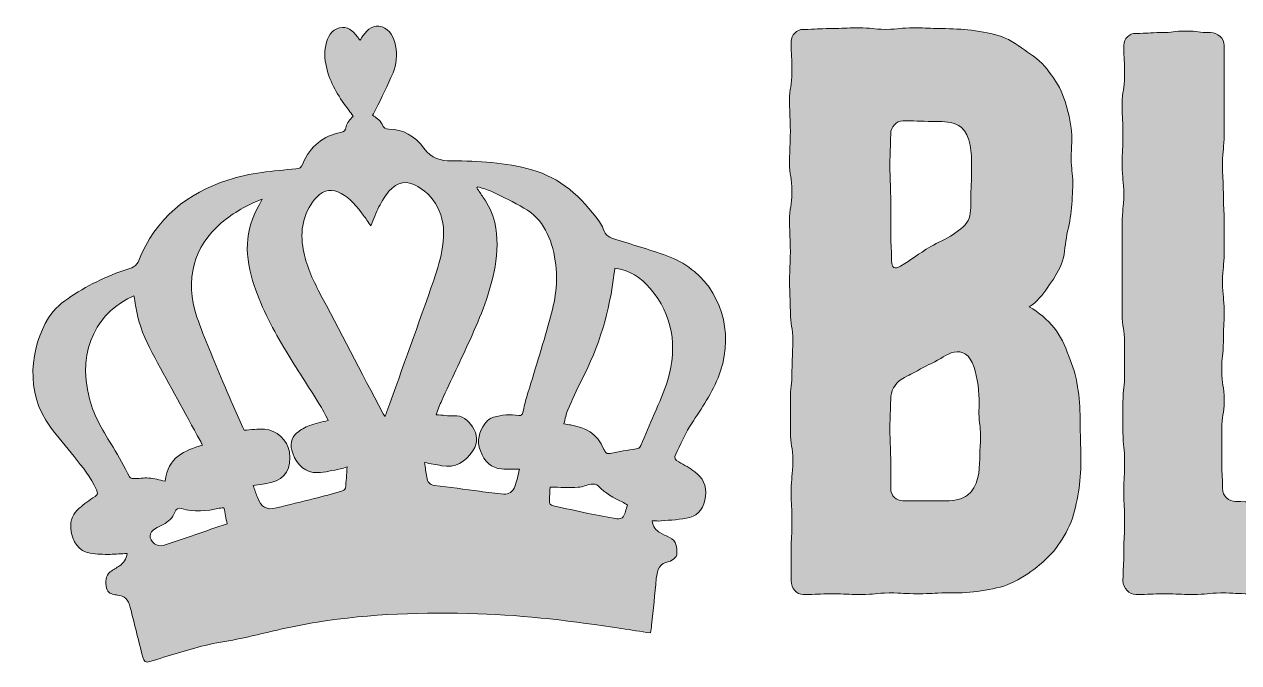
# Model space of a CAD drawing. Header units: inches. Extents: x 41 to 1035, y -807 to -273.
# Drawn here: x 41.4 to 538.2, y -534.1 to -272.6 of the extents above; entities that cross this region are included whole.
import ezdxf

# ---------------------------------------------------------------- set-up
doc = ezdxf.new("R2010")
doc.units = ezdxf.units.IN
doc.header["$MEASUREMENT"] = 0
doc.layers.add('Layer 1', color=7, linetype='Continuous')

# ---------------------------------------------------------------- blocks, each defined once
blk = doc.blocks.new('block 3')
at = {"layer": 'Layer 1', "true_color": 0x1f9d48}
h = blk.add_hatch(color=114, dxfattribs=at)
h.dxf.hatch_style = 2
edge = h.paths.add_edge_path()
edge.add_spline(control_points=[(454.46, -495.9), (451.15, -498.21), (447.51, -500.53), (443.54, -502.19), (439.89, -503.51), (435.59, -504.17), (431.28, -504.84), (427.31, -505.5), (423.01, -505.5), (418.7, -505.5), (412.74, -505.5), (412.74, -505.83), (407.11, -505.83), (401.15, -505.83), (401.15, -505.5), (395.19, -505.5), (389.56, -505.5), (389.56, -506.16), (383.6, -506.16), (377.64, -506.16), (377.64, -505.83), (372.02, -505.83), (366.06, -505.83), (366.06, -506.16), (360.1, -506.16), (357.44, -506.16), (355.13, -503.51), (355.13, -500.53), (355.13, -494.57), (355.13, -494.57), (355.13, -488.28), (355.13, -482.32), (355.46, -482.32), (355.46, -476.03), (355.46, -470.07), (355.13, -470.07), (355.13, -463.78), (355.13, -457.82), (355.79, -457.82), (355.79, -451.53), (355.79, -445.24), (354.8, -445.24), (354.8, -439.28), (354.8, -432.99), (354.8, -432.99), (354.8, -427.03), (354.8, -420.73), (355.46, -420.73), (355.46, -414.77), (355.46, -408.48), (355.79, -408.48), (355.79, -402.52), (355.79, -396.23), (354.8, -396.23), (354.8, -390.27), (354.8, -383.98), (354.47, -383.98), (354.47, -378.02), (354.47, -371.73), (354.8, -371.73), (354.8, -365.77), (354.8, -359.48), (354.47, -359.48), (354.47, -353.52), (354.47, -347.23), (355.46, -347.23), (355.46, -341.27), (355.46, -334.98), (354.47, -334.98), (354.47, -329.02), (354.47, -322.72), (354.8, -322.72), (354.8, -316.43), (354.8, -310.47), (354.47, -310.47), (354.47, -304.18), (354.47, -298.22), (355.46, -298.22), (355.46, -291.93), (355.46, -285.97), (355.13, -285.97), (355.13, -279.68), (355.13, -277.03), (357.44, -274.71), (360.1, -274.71), (365.72, -274.71), (365.72, -274.38), (371.35, -274.38), (376.98, -274.38), (376.98, -274.05), (382.61, -274.05), (388.24, -274.05), (388.24, -274.71), (393.87, -274.71), (399.5, -274.71), (399.5, -274.05), (405.46, -274.05), (411.09, -274.05), (411.09, -274.38), (416.72, -274.38), (421.02, -274.38), (424.99, -274.71), (428.97, -275.04), (433.27, -275.71), (437.57, -276.37), (441.22, -277.69), (445.19, -279.02), (448.5, -281.67), (451.81, -283.99), (455.13, -286.3), (458.43, -288.62), (460.75, -292.26), (463.07, -295.24), (465.39, -298.89), (466.71, -302.86), (468.04, -306.5), (469.03, -310.8), (469.69, -315.11), (470.35, -318.75), (469.69, -323.06), (469.69, -327.36), (469.69, -332.66), (470.35, -332.66), (470.35, -337.96), (470.35, -341.6), (470.02, -345.24), (469.69, -349.21), (469.36, -352.86), (468.37, -356.5), (467.71, -360.14), (467.04, -363.78), (467.04, -367.42), (465.72, -370.74), (464.39, -374.38), (462.08, -377.36), (460.09, -380.34), (458.1, -383.32), (455.79, -386.3), (452.47, -388.29), (456.45, -390.6), (460.09, -393.58), (462.74, -396.89), (465.39, -400.2), (467.04, -404.18), (468.7, -408.48), (470.35, -412.46), (471.68, -416.43), (472.34, -421.06), (473, -425.37), (473.33, -429.67), (473.33, -433.98), (473.33, -442.92), (473.67, -442.92), (473.67, -451.53), (473.67, -455.83), (473.33, -460.14), (472.67, -464.11), (472.01, -468.41), (471.02, -472.39), (469.69, -476.36), (468.04, -480.33), (465.72, -483.98), (463.4, -487.29), (460.75, -490.6), (457.77, -493.25), (454.46, -495.9)], knot_values=[0, 0, 0, 0, 1, 1, 1, 2, 2, 2, 3, 3, 3, 4, 4, 4, 5, 5, 5, 6, 6, 6, 7, 7, 7, 8, 8, 8, 9, 9, 9, 10, 10, 10, 11, 11, 11, 12, 12, 12, 13, 13, 13, 14, 14, 14, 15, 15, 15, 16, 16, 16, 17, 17, 17, 18, 18, 18, 19, 19, 19, 20, 20, 20, 21, 21, 21, 22, 22, 22, 23, 23, 23, 24, 24, 24, 25, 25, 25, 26, 26, 26, 27, 27, 27, 28, 28, 28, 29, 29, 29, 30, 30, 30, 31, 31, 31, 32, 32, 32, 33, 33, 33, 34, 34, 34, 35, 35, 35, 36, 36, 36, 37, 37, 37, 38, 38, 38, 39, 39, 39, 40, 40, 40, 41, 41, 41, 42, 42, 42, 43, 43, 43, 44, 44, 44, 45, 45, 45, 46, 46, 46, 47, 47, 47, 48, 48, 48, 49, 49, 49, 50, 50, 50, 51, 51, 51, 52, 52, 52, 53, 53, 53, 54, 54, 54, 55, 55, 55, 55], degree=3, periodic=1)
edge = h.paths.add_edge_path()
edge.add_spline(control_points=[(395.52, -330.34), (395.52, -336.96), (395.85, -336.96), (395.85, -343.59), (395.85, -349.88), (395.85, -349.88), (395.85, -356.5), (395.85, -363.12), (396.19, -363.12), (396.19, -369.41), (396.19, -372.39), (397.51, -373.05), (399.83, -371.73), (405.13, -368.42), (405.13, -368.09), (410.43, -364.78), (412.74, -363.12), (416.05, -361.8), (419.03, -360.14), (422.34, -358.15), (425.32, -356.17), (426.98, -353.85), (428.63, -351.53), (428.63, -348.55), (428.63, -345.57), (428.63, -338.29), (428.97, -338.29), (428.97, -330.67), (428.97, -325.7), (428.63, -318.09), (424.66, -314.78), (422.01, -312.79), (418.7, -312.46), (415.72, -312.46), (408.11, -312.46), (408.11, -312.13), (400.82, -312.13), (398.17, -312.13), (395.85, -314.78), (395.85, -317.43), (395.85, -324.05), (395.52, -324.05), (395.52, -330.34)], knot_values=[0, 0, 0, 0, 1, 1, 1, 2, 2, 2, 3, 3, 3, 4, 4, 4, 5, 5, 5, 6, 6, 6, 7, 7, 7, 8, 8, 8, 9, 9, 9, 10, 10, 10, 11, 11, 11, 12, 12, 12, 13, 13, 13, 14, 14, 14, 14], degree=3, periodic=1)
edge = h.paths.add_edge_path()
edge.add_spline(control_points=[(432.61, -441.26), (432.61, -436.63), (431.95, -436.63), (431.95, -431.99), (431.95, -429.34), (432.28, -423.71), (431.28, -418.42), (430.29, -413.12), (428.63, -408.15), (425.32, -407.16), (422.34, -405.83), (418.7, -407.82), (416.38, -409.48), (412.41, -411.79), (412.08, -411.46), (408.11, -413.78), (404.13, -416.1), (404.13, -415.77), (400.16, -418.08), (397.51, -419.74), (395.85, -423.05), (395.85, -426.03), (395.85, -431.99), (395.52, -431.99), (395.52, -438.28), (395.52, -444.57), (395.85, -444.57), (395.85, -450.53), (395.85, -456.82), (395.85, -456.82), (395.85, -462.78), (395.85, -465.76), (398.17, -467.75), (400.82, -467.75), (409.76, -467.75), (409.76, -467.75), (418.7, -467.75), (421.68, -467.75), (424.99, -467.09), (427.31, -465.43), (431.62, -462.12), (432.28, -455.5), (432.28, -450.53), (432.28, -445.9), (432.61, -445.9), (432.61, -441.26)], knot_values=[0, 0, 0, 0, 1, 1, 1, 2, 2, 2, 3, 3, 3, 4, 4, 4, 5, 5, 5, 6, 6, 6, 7, 7, 7, 8, 8, 8, 9, 9, 9, 10, 10, 10, 11, 11, 11, 12, 12, 12, 13, 13, 13, 14, 14, 14, 15, 15, 15, 15], degree=3, periodic=1)
h = blk.add_hatch(color=114, dxfattribs=at)
h.dxf.hatch_style = 2
edge = h.paths.add_edge_path()
edge.add_spline(control_points=[(496.18, -506.16), (493.53, -506.16), (490.89, -503.51), (490.89, -500.53), (490.89, -494.57), (491.22, -494.57), (491.22, -488.28), (491.22, -482.32), (491.55, -482.32), (491.55, -476.36), (491.55, -470.07), (491.22, -470.07), (491.22, -464.11), (491.22, -457.82), (491.55, -457.82), (491.55, -451.86), (491.55, -445.9), (490.89, -445.9), (490.89, -439.61), (490.89, -433.65), (490.89, -433.65), (490.89, -427.36), (490.89, -421.4), (491.55, -421.4), (491.55, -415.44), (491.55, -409.14), (491.55, -409.14), (491.55, -403.18), (491.55, -397.22), (490.55, -397.22), (490.55, -390.93), (490.55, -384.97), (490.55, -384.97), (490.55, -378.68), (490.55, -372.72), (490.55, -372.72), (490.55, -366.76), (490.55, -360.47), (490.55, -360.47), (490.55, -354.51), (490.55, -348.22), (491.22, -348.22), (491.22, -342.26), (491.22, -336.3), (490.55, -336.3), (490.55, -330.01), (490.55, -324.05), (490.89, -324.05), (490.89, -317.76), (490.89, -311.8), (490.55, -311.8), (490.55, -305.51), (490.55, -299.55), (491.55, -299.55), (491.55, -293.59), (491.55, -287.3), (491.22, -287.3), (491.22, -281.34), (491.22, -278.36), (493.53, -276.37), (496.18, -276.37), (501.15, -276.37), (501.15, -276.04), (506.45, -276.04), (511.41, -276.04), (511.41, -275.38), (516.71, -275.38), (521.68, -275.38), (521.68, -276.04), (526.65, -276.04), (529.62, -276.04), (532.28, -278.36), (532.28, -281.34), (532.28, -287.3), (532.28, -287.3), (532.28, -293.26), (532.28, -299.55), (532.28, -299.55), (532.28, -305.51), (532.28, -311.47), (532.28, -311.47), (532.28, -317.43), (532.28, -323.72), (531.61, -323.72), (531.61, -329.68), (531.61, -335.64), (531.94, -335.64), (531.94, -341.93), (531.94, -347.89), (532.28, -347.89), (532.28, -353.85), (532.28, -359.81), (532.28, -359.81), (532.28, -366.1), (532.28, -372.06), (531.61, -372.06), (531.61, -378.02), (531.61, -384.31), (532.28, -384.31), (532.28, -390.27), (532.28, -396.23), (531.94, -396.23), (531.94, -402.52), (531.94, -408.48), (531.28, -408.48), (531.28, -414.44), (531.28, -420.4), (532.28, -420.4), (532.28, -426.69), (532.28, -432.65), (531.28, -432.65), (531.28, -438.61), (531.28, -444.9), (531.28, -444.9), (531.28, -450.86), (531.28, -456.82), (531.61, -456.82), (531.61, -462.78), (531.61, -465.76), (534.26, -468.08), (536.91, -468.08), (543.53, -468.08), (543.53, -468.41), (550.15, -468.41), (556.44, -468.41), (556.44, -468.08), (563.07, -468.08), (569.69, -468.08), (569.69, -467.75), (576.31, -467.75), (582.94, -467.75), (582.94, -467.75), (589.23, -467.75), (592.21, -467.75), (594.52, -470.4), (594.52, -473.05), (594.52, -480), (594.85, -480), (594.85, -486.96), (594.85, -493.58), (594.52, -493.58), (594.52, -500.53), (594.52, -503.51), (592.21, -505.5), (589.23, -505.5), (583.6, -505.5), (583.6, -506.16), (577.64, -506.16), (571.68, -506.16), (571.68, -505.83), (566.05, -505.83), (560.09, -505.83), (560.09, -505.5), (554.46, -505.5), (548.5, -505.5), (548.5, -505.83), (542.87, -505.83), (536.91, -505.83), (536.91, -505.5), (530.95, -505.5), (525.32, -505.5), (525.32, -506.16), (519.36, -506.16), (513.73, -506.16), (513.73, -505.83), (507.77, -505.83), (502.14, -505.83), (502.14, -506.16), (496.18, -506.16)], knot_values=[0, 0, 0, 0, 1, 1, 1, 2, 2, 2, 3, 3, 3, 4, 4, 4, 5, 5, 5, 6, 6, 6, 7, 7, 7, 8, 8, 8, 9, 9, 9, 10, 10, 10, 11, 11, 11, 12, 12, 12, 13, 13, 13, 14, 14, 14, 15, 15, 15, 16, 16, 16, 17, 17, 17, 18, 18, 18, 19, 19, 19, 20, 20, 20, 21, 21, 21, 22, 22, 22, 23, 23, 23, 24, 24, 24, 25, 25, 25, 26, 26, 26, 27, 27, 27, 28, 28, 28, 29, 29, 29, 30, 30, 30, 31, 31, 31, 32, 32, 32, 33, 33, 33, 34, 34, 34, 35, 35, 35, 36, 36, 36, 37, 37, 37, 38, 38, 38, 39, 39, 39, 40, 40, 40, 41, 41, 41, 42, 42, 42, 43, 43, 43, 44, 44, 44, 45, 45, 45, 46, 46, 46, 47, 47, 47, 48, 48, 48, 49, 49, 49, 50, 50, 50, 51, 51, 51, 52, 52, 52, 53, 53, 53, 54, 54, 54, 55, 55, 55, 56, 56, 56, 56], degree=3, periodic=1)
at = {"layer": 'Layer 1', "lineweight": 0}
for points, knots in [([(454.46, -495.9), (451.15, -498.21), (447.51, -500.53), (443.54, -502.19), (439.89, -503.51), (435.59, -504.17), (431.28, -504.84), (427.31, -505.5), (423.01, -505.5), (418.7, -505.5), (412.74, -505.5), (412.74, -505.83), (407.11, -505.83), (401.15, -505.83), (401.15, -505.5), (395.19, -505.5), (389.56, -505.5), (389.56, -506.16), (383.6, -506.16), (377.64, -506.16), (377.64, -505.83), (372.02, -505.83), (366.06, -505.83), (366.06, -506.16), (360.1, -506.16), (357.44, -506.16), (355.13, -503.51), (355.13, -500.53), (355.13, -494.57), (355.13, -494.57), (355.13, -488.28), (355.13, -482.32), (355.46, -482.32), (355.46, -476.03), (355.46, -470.07), (355.13, -470.07), (355.13, -463.78), (355.13, -457.82), (355.79, -457.82), (355.79, -451.53), (355.79, -445.24), (354.8, -445.24), (354.8, -439.28), (354.8, -432.99), (354.8, -432.99), (354.8, -427.03), (354.8, -420.73), (355.46, -420.73), (355.46, -414.77), (355.46, -408.48), (355.79, -408.48), (355.79, -402.52), (355.79, -396.23), (354.8, -396.23), (354.8, -390.27), (354.8, -383.98), (354.47, -383.98), (354.47, -378.02), (354.47, -371.73), (354.8, -371.73), (354.8, -365.77), (354.8, -359.48), (354.47, -359.48), (354.47, -353.52), (354.47, -347.23), (355.46, -347.23), (355.46, -341.27), (355.46, -334.98), (354.47, -334.98), (354.47, -329.02), (354.47, -322.72), (354.8, -322.72), (354.8, -316.43), (354.8, -310.47), (354.47, -310.47), (354.47, -304.18), (354.47, -298.22), (355.46, -298.22), (355.46, -291.93), (355.46, -285.97), (355.13, -285.97), (355.13, -279.68), (355.13, -277.03), (357.44, -274.71), (360.1, -274.71), (365.72, -274.71), (365.72, -274.38), (371.35, -274.38), (376.98, -274.38), (376.98, -274.05), (382.61, -274.05), (388.24, -274.05), (388.24, -274.71), (393.87, -274.71), (399.5, -274.71), (399.5, -274.05), (405.46, -274.05), (411.09, -274.05), (411.09, -274.38), (416.72, -274.38), (421.02, -274.38), (424.99, -274.71), (428.97, -275.04), (433.27, -275.71), (437.57, -276.37), (441.22, -277.69), (445.19, -279.02), (448.5, -281.67), (451.81, -283.99), (455.13, -286.3), (458.43, -288.62), (460.75, -292.26), (463.07, -295.24), (465.39, -298.89), (466.71, -302.86), (468.04, -306.5), (469.03, -310.8), (469.69, -315.11), (470.35, -318.75), (469.69, -323.06), (469.69, -327.36), (469.69, -332.66), (470.35, -332.66), (470.35, -337.96), (470.35, -341.6), (470.02, -345.24), (469.69, -349.21), (469.36, -352.86), (468.37, -356.5), (467.71, -360.14), (467.04, -363.78), (467.04, -367.42), (465.72, -370.74), (464.39, -374.38), (462.08, -377.36), (460.09, -380.34), (458.1, -383.32), (455.79, -386.3), (452.47, -388.29), (456.45, -390.6), (460.09, -393.58), (462.74, -396.89), (465.39, -400.2), (467.04, -404.18), (468.7, -408.48), (470.35, -412.46), (471.68, -416.43), (472.34, -421.06), (473, -425.37), (473.33, -429.67), (473.33, -433.98), (473.33, -442.92), (473.67, -442.92), (473.67, -451.53), (473.67, -455.83), (473.33, -460.14), (472.67, -464.11), (472.01, -468.41), (471.02, -472.39), (469.69, -476.36), (468.04, -480.33), (465.72, -483.98), (463.4, -487.29), (460.75, -490.6), (457.77, -493.25), (454.46, -495.9)], [0, 0, 0, 0, 1, 1, 1, 2, 2, 2, 3, 3, 3, 4, 4, 4, 5, 5, 5, 6, 6, 6, 7, 7, 7, 8, 8, 8, 9, 9, 9, 10, 10, 10, 11, 11, 11, 12, 12, 12, 13, 13, 13, 14, 14, 14, 15, 15, 15, 16, 16, 16, 17, 17, 17, 18, 18, 18, 19, 19, 19, 20, 20, 20, 21, 21, 21, 22, 22, 22, 23, 23, 23, 24, 24, 24, 25, 25, 25, 26, 26, 26, 27, 27, 27, 28, 28, 28, 29, 29, 29, 30, 30, 30, 31, 31, 31, 32, 32, 32, 33, 33, 33, 34, 34, 34, 35, 35, 35, 36, 36, 36, 37, 37, 37, 38, 38, 38, 39, 39, 39, 40, 40, 40, 41, 41, 41, 42, 42, 42, 43, 43, 43, 44, 44, 44, 45, 45, 45, 46, 46, 46, 47, 47, 47, 48, 48, 48, 49, 49, 49, 50, 50, 50, 51, 51, 51, 52, 52, 52, 53, 53, 53, 54, 54, 54, 55, 55, 55, 55]), ([(496.18, -506.16), (493.53, -506.16), (490.89, -503.51), (490.89, -500.53), (490.89, -494.57), (491.22, -494.57), (491.22, -488.28), (491.22, -482.32), (491.55, -482.32), (491.55, -476.36), (491.55, -470.07), (491.22, -470.07), (491.22, -464.11), (491.22, -457.82), (491.55, -457.82), (491.55, -451.86), (491.55, -445.9), (490.89, -445.9), (490.89, -439.61), (490.89, -433.65), (490.89, -433.65), (490.89, -427.36), (490.89, -421.4), (491.55, -421.4), (491.55, -415.44), (491.55, -409.14), (491.55, -409.14), (491.55, -403.18), (491.55, -397.22), (490.55, -397.22), (490.55, -390.93), (490.55, -384.97), (490.55, -384.97), (490.55, -378.68), (490.55, -372.72), (490.55, -372.72), (490.55, -366.76), (490.55, -360.47), (490.55, -360.47), (490.55, -354.51), (490.55, -348.22), (491.22, -348.22), (491.22, -342.26), (491.22, -336.3), (490.55, -336.3), (490.55, -330.01), (490.55, -324.05), (490.89, -324.05), (490.89, -317.76), (490.89, -311.8), (490.55, -311.8), (490.55, -305.51), (490.55, -299.55), (491.55, -299.55), (491.55, -293.59), (491.55, -287.3), (491.22, -287.3), (491.22, -281.34), (491.22, -278.36), (493.53, -276.37), (496.18, -276.37), (501.15, -276.37), (501.15, -276.04), (506.45, -276.04), (511.41, -276.04), (511.41, -275.38), (516.71, -275.38), (521.68, -275.38), (521.68, -276.04), (526.65, -276.04), (529.62, -276.04), (532.28, -278.36), (532.28, -281.34), (532.28, -287.3), (532.28, -287.3), (532.28, -293.26), (532.28, -299.55), (532.28, -299.55), (532.28, -305.51), (532.28, -311.47), (532.28, -311.47), (532.28, -317.43), (532.28, -323.72), (531.61, -323.72), (531.61, -329.68), (531.61, -335.64), (531.94, -335.64), (531.94, -341.93), (531.94, -347.89), (532.28, -347.89), (532.28, -353.85), (532.28, -359.81), (532.28, -359.81), (532.28, -366.1), (532.28, -372.06), (531.61, -372.06), (531.61, -378.02), (531.61, -384.31), (532.28, -384.31), (532.28, -390.27), (532.28, -396.23), (531.94, -396.23), (531.94, -402.52), (531.94, -408.48), (531.28, -408.48), (531.28, -414.44), (531.28, -420.4), (532.28, -420.4), (532.28, -426.69), (532.28, -432.65), (531.28, -432.65), (531.28, -438.61), (531.28, -444.9), (531.28, -444.9), (531.28, -450.86), (531.28, -456.82), (531.61, -456.82), (531.61, -462.78), (531.61, -465.76), (534.26, -468.08), (536.91, -468.08), (543.53, -468.08), (543.53, -468.41), (550.15, -468.41), (556.44, -468.41), (556.44, -468.08), (563.07, -468.08), (569.69, -468.08), (569.69, -467.75), (576.31, -467.75), (582.94, -467.75), (582.94, -467.75), (589.23, -467.75), (592.21, -467.75), (594.52, -470.4), (594.52, -473.05), (594.52, -480), (594.85, -480), (594.85, -486.96), (594.85, -493.58), (594.52, -493.58), (594.52, -500.53), (594.52, -503.51), (592.21, -505.5), (589.23, -505.5), (583.6, -505.5), (583.6, -506.16), (577.64, -506.16), (571.68, -506.16), (571.68, -505.83), (566.05, -505.83), (560.09, -505.83), (560.09, -505.5), (554.46, -505.5), (548.5, -505.5), (548.5, -505.83), (542.87, -505.83), (536.91, -505.83), (536.91, -505.5), (530.95, -505.5), (525.32, -505.5), (525.32, -506.16), (519.36, -506.16), (513.73, -506.16), (513.73, -505.83), (507.77, -505.83), (502.14, -505.83), (502.14, -506.16), (496.18, -506.16)], [0, 0, 0, 0, 1, 1, 1, 2, 2, 2, 3, 3, 3, 4, 4, 4, 5, 5, 5, 6, 6, 6, 7, 7, 7, 8, 8, 8, 9, 9, 9, 10, 10, 10, 11, 11, 11, 12, 12, 12, 13, 13, 13, 14, 14, 14, 15, 15, 15, 16, 16, 16, 17, 17, 17, 18, 18, 18, 19, 19, 19, 20, 20, 20, 21, 21, 21, 22, 22, 22, 23, 23, 23, 24, 24, 24, 25, 25, 25, 26, 26, 26, 27, 27, 27, 28, 28, 28, 29, 29, 29, 30, 30, 30, 31, 31, 31, 32, 32, 32, 33, 33, 33, 34, 34, 34, 35, 35, 35, 36, 36, 36, 37, 37, 37, 38, 38, 38, 39, 39, 39, 40, 40, 40, 41, 41, 41, 42, 42, 42, 43, 43, 43, 44, 44, 44, 45, 45, 45, 46, 46, 46, 47, 47, 47, 48, 48, 48, 49, 49, 49, 50, 50, 50, 51, 51, 51, 52, 52, 52, 53, 53, 53, 54, 54, 54, 55, 55, 55, 56, 56, 56, 56]), ([(395.52, -330.34), (395.52, -336.96), (395.85, -336.96), (395.85, -343.59), (395.85, -349.88), (395.85, -349.88), (395.85, -356.5), (395.85, -363.12), (396.19, -363.12), (396.19, -369.41), (396.19, -372.39), (397.51, -373.05), (399.83, -371.73), (405.13, -368.42), (405.13, -368.09), (410.43, -364.78), (412.74, -363.12), (416.05, -361.8), (419.03, -360.14), (422.34, -358.15), (425.32, -356.17), (426.98, -353.85), (428.63, -351.53), (428.63, -348.55), (428.63, -345.57), (428.63, -338.29), (428.97, -338.29), (428.97, -330.67), (428.97, -325.7), (428.63, -318.09), (424.66, -314.78), (422.01, -312.79), (418.7, -312.46), (415.72, -312.46), (408.11, -312.46), (408.11, -312.13), (400.82, -312.13), (398.17, -312.13), (395.85, -314.78), (395.85, -317.43), (395.85, -324.05), (395.52, -324.05), (395.52, -330.34)], [0, 0, 0, 0, 1, 1, 1, 2, 2, 2, 3, 3, 3, 4, 4, 4, 5, 5, 5, 6, 6, 6, 7, 7, 7, 8, 8, 8, 9, 9, 9, 10, 10, 10, 11, 11, 11, 12, 12, 12, 13, 13, 13, 14, 14, 14, 14]), ([(432.61, -441.26), (432.61, -436.63), (431.95, -436.63), (431.95, -431.99), (431.95, -429.34), (432.28, -423.71), (431.28, -418.42), (430.29, -413.12), (428.63, -408.15), (425.32, -407.16), (422.34, -405.83), (418.7, -407.82), (416.38, -409.48), (412.41, -411.79), (412.08, -411.46), (408.11, -413.78), (404.13, -416.1), (404.13, -415.77), (400.16, -418.08), (397.51, -419.74), (395.85, -423.05), (395.85, -426.03), (395.85, -431.99), (395.52, -431.99), (395.52, -438.28), (395.52, -444.57), (395.85, -444.57), (395.85, -450.53), (395.85, -456.82), (395.85, -456.82), (395.85, -462.78), (395.85, -465.76), (398.17, -467.75), (400.82, -467.75), (409.76, -467.75), (409.76, -467.75), (418.7, -467.75), (421.68, -467.75), (424.99, -467.09), (427.31, -465.43), (431.62, -462.12), (432.28, -455.5), (432.28, -450.53), (432.28, -445.9), (432.61, -445.9), (432.61, -441.26)], [0, 0, 0, 0, 1, 1, 1, 2, 2, 2, 3, 3, 3, 4, 4, 4, 5, 5, 5, 6, 6, 6, 7, 7, 7, 8, 8, 8, 9, 9, 9, 10, 10, 10, 11, 11, 11, 12, 12, 12, 13, 13, 13, 14, 14, 14, 15, 15, 15, 15])]:
    blk.add_open_spline(points, degree=3, knots=knots, dxfattribs=at)
blk = doc.blocks.new('block 5')
at = {"layer": 'Layer 1', "true_color": 0xea2625}
h = blk.add_hatch(color=20, dxfattribs=at)
h.dxf.hatch_style = 2
edge = h.paths.add_edge_path()
edge.add_spline(control_points=[(83.5, -489.3), (81.07, -489.44), (78.79, -489.69), (76.51, -489.69), (73.8, -489.68), (71.05, -489.76), (68.39, -489.24), (63.76, -488.34), (61.01, -484.63), (60.46, -479.26), (60.09, -475.63), (61.41, -472.86), (63.82, -470.82), (65.89, -469.07), (68.11, -467.52), (70.33, -466.02), (71.44, -465.27), (71.56, -464.57), (70.97, -463.26), (68.63, -458.06), (65.18, -453.89), (61.76, -449.67), (58.5, -445.66), (55.17, -441.71), (52.07, -437.54), (41.39, -423.19), (44.02, -404.77), (51.31, -392.83), (53.65, -389.01), (57.02, -386.44), (60.48, -384.11), (68.27, -378.85), (76.62, -375.1), (85.34, -372.34), (86.34, -372.03), (87.52, -371.06), (87.93, -370.02), (95.19, -351.56), (108.41, -341.73), (124.73, -336.41), (133.79, -333.46), (143.16, -332.59), (152.54, -331.88), (153.9, -331.78), (154.66, -331.35), (155.31, -329.82), (158.43, -322.4), (163.8, -318.3), (170.76, -316.9), (172.15, -316.62), (172.82, -316.13), (173.08, -314.54), (173.2, -313.73), (173.69, -312.94), (174.15, -312.27), (174.62, -311.59), (175.25, -311.07), (175.97, -310.32), (175.36, -309.46), (174.79, -308.62), (174.18, -307.82), (170.39, -302.91), (167.02, -297.7), (165.3, -291.34), (164.4, -288.03), (163.96, -284.66), (164.7, -281.26), (165.47, -277.7), (167.07, -274.83), (170.41, -274.05), (173.49, -273.32), (175.75, -275.24), (177.71, -277.74), (178.03, -278.15), (178.32, -278.57), (178.75, -279.15), (179.2, -278.5), (179.58, -277.94), (179.96, -277.38), (181.94, -274.46), (184.32, -272.61), (187.74, -273.71), (191.1, -274.78), (192.52, -277.8), (193.23, -281.37), (193.99, -285.22), (193.72, -289.09), (192.25, -292.55), (190.06, -297.7), (187.53, -302.65), (185.13, -307.67), (184.79, -308.37), (184.35, -309.01), (183.85, -309.87), (184.56, -310.38), (185.25, -310.76), (185.83, -311.31), (186.55, -311.98), (187.45, -312.66), (187.79, -313.57), (188.35, -315.1), (189.24, -315.61), (190.51, -315.6), (196.35, -315.57), (201.21, -318.28), (204.88, -323.37), (207.98, -327.66), (211.72, -328.56), (216.24, -328.55), (227.23, -328.52), (238.2, -329.2), (249.03, -332.22), (260.54, -335.43), (269.39, -343.11), (276.69, -353.58), (277.28, -354.43), (277.94, -355.32), (278.24, -356.32), (279.12, -359.18), (281.06, -360.07), (283.36, -360.77), (290.81, -363.03), (298.3, -365.19), (305.62, -367.94), (309.12, -369.25), (312.51, -371.44), (315.54, -373.91), (327.81, -383.9), (331.65, -401.7), (325.2, -417.47), (322.2, -424.82), (317.65, -430.96), (313.58, -437.48), (311.4, -440.96), (309.73, -444.86), (307.92, -448.63), (307.19, -450.13), (307.64, -451.12), (309.15, -451.87), (311.43, -453.01), (313.66, -454.37), (315.75, -455.93), (318.87, -458.25), (320.69, -461.44), (320.13, -465.94), (319.57, -470.45), (317.4, -473.64), (313.65, -474.57), (309.83, -475.52), (305.84, -475.62), (301.92, -476.01), (300.77, -476.12), (299.59, -475.95), (298.3, -475.91), (298.56, -478.42), (299.75, -479.86), (301.42, -480.8), (302.69, -481.53), (304.06, -482.05), (305.35, -482.75), (308.26, -484.33), (308.55, -486.6), (308.32, -489.9), (308.28, -490.35), (307.89, -490.87), (307.53, -491.15), (306.76, -491.74), (305.95, -492.52), (305.08, -492.66), (301.49, -493.23), (300.29, -495.89), (299.96, -499.64), (299.39, -505.99), (298.69, -512.32), (298.03, -518.66), (297.93, -519.66), (297.77, -520.65), (297.61, -521.86), (293.57, -521.25), (289.65, -520.68), (285.74, -520.08), (266.18, -517.06), (246.58, -514.64), (226.88, -514.01), (204.96, -513.32), (183.08, -514), (161.41, -517.42), (150.33, -519.16), (139.41, -522.12), (128.41, -524.46), (124.07, -525.38), (119.65, -525.84), (115.36, -526.97), (107.79, -528.97), (100.29, -531.29), (92.78, -533.58), (91.14, -534.08), (90.34, -533.76), (89.85, -531.74), (88.22, -524.96), (86.37, -518.23), (84.76, -511.45), (83.99, -508.21), (82.35, -506.54), (79.5, -506.35), (79.2, -506.33), (78.9, -506.33), (78.62, -506.25), (77.12, -505.86), (75.46, -505.67), (75.02, -503.49), (74.52, -500.97), (74.5, -498.52), (76.58, -496.88), (77.78, -495.93), (79.14, -495.25), (80.39, -494.36), (81.95, -493.24), (83.25, -491.85), (83.5, -489.3)], knot_values=[0, 0, 0, 0, 1, 1, 1, 2, 2, 2, 3, 3, 3, 4, 4, 4, 5, 5, 5, 6, 6, 6, 7, 7, 7, 8, 8, 8, 9, 9, 9, 10, 10, 10, 11, 11, 11, 12, 12, 12, 13, 13, 13, 14, 14, 14, 15, 15, 15, 16, 16, 16, 17, 17, 17, 18, 18, 18, 19, 19, 19, 20, 20, 20, 21, 21, 21, 22, 22, 22, 23, 23, 23, 24, 24, 24, 25, 25, 25, 26, 26, 26, 27, 27, 27, 28, 28, 28, 29, 29, 29, 30, 30, 30, 31, 31, 31, 32, 32, 32, 33, 33, 33, 34, 34, 34, 35, 35, 35, 36, 36, 36, 37, 37, 37, 38, 38, 38, 39, 39, 39, 40, 40, 40, 41, 41, 41, 42, 42, 42, 43, 43, 43, 44, 44, 44, 45, 45, 45, 46, 46, 46, 47, 47, 47, 48, 48, 48, 49, 49, 49, 50, 50, 50, 51, 51, 51, 52, 52, 52, 53, 53, 53, 54, 54, 54, 55, 55, 55, 56, 56, 56, 57, 57, 57, 58, 58, 58, 59, 59, 59, 60, 60, 60, 61, 61, 61, 62, 62, 62, 63, 63, 63, 64, 64, 64, 65, 65, 65, 66, 66, 66, 67, 67, 67, 68, 68, 68, 69, 69, 69, 70, 70, 70, 71, 71, 71, 72, 72, 72, 73, 73, 73, 73], degree=3, periodic=1)
edge = h.paths.add_edge_path()
edge.add_spline(control_points=[(183.16, -355.2), (182.02, -353.55), (181.09, -352.14), (180.1, -350.77), (177.53, -347.22), (174.76, -343.89), (171.07, -341.86), (167.45, -339.87), (164, -340.18), (161.07, -343.38), (156.08, -348.84), (154.14, -355.59), (155.31, -363.53), (156.26, -370.04), (158.75, -375.87), (161.68, -381.48), (170.44, -398.28), (179.26, -415.06), (188.07, -431.84), (188.3, -432.28), (188.61, -432.68), (188.97, -433.25), (189.28, -432.45), (189.53, -431.84), (189.75, -431.22), (196.17, -413.27), (202.66, -395.36), (208.95, -377.35), (210.5, -372.92), (211.78, -368.28), (212.55, -363.58), (214.32, -352.74), (210.41, -343.71), (202.37, -339.04), (197.94, -336.47), (193.98, -337), (190.55, -341.02), (188.97, -342.87), (187.67, -345.11), (186.51, -347.36), (185.27, -349.78), (184.34, -352.42), (183.16, -355.2)], knot_values=[0, 0, 0, 0, 1, 1, 1, 2, 2, 2, 3, 3, 3, 4, 4, 4, 5, 5, 5, 6, 6, 6, 7, 7, 7, 8, 8, 8, 9, 9, 9, 10, 10, 10, 11, 11, 11, 12, 12, 12, 13, 13, 13, 14, 14, 14, 14], degree=3, periodic=1)
edge = h.paths.add_edge_path()
edge.add_spline(control_points=[(226.75, -339.14), (226.68, -339.31), (226.61, -339.48), (226.53, -339.65), (227.4, -340.94), (228.28, -342.23), (229.15, -343.52), (231.23, -346.65), (232.99, -349.97), (233.84, -353.82), (235.16, -359.84), (235.03, -365.85), (233.97, -371.84), (232.07, -382.53), (228.1, -392.25), (223.75, -401.78), (219.96, -410.1), (216.01, -418.32), (212.19, -426.62), (211.35, -428.44), (210.71, -430.4), (209.9, -432.52), (212.5, -432.68), (214.81, -433.08), (217.09, -432.91), (220.52, -432.65), (222.81, -434.64), (224.77, -437.47), (226.91, -440.53), (227.03, -443.97), (225, -447.06), (221.8, -451.94), (217.64, -454.49), (212.12, -453.39), (209.88, -452.94), (207.63, -452.55), (205.11, -452.09), (205.45, -454.29), (205.76, -456.16), (206.02, -458.03), (206.32, -460.11), (207.25, -461.23), (209.17, -461.46), (215.35, -462.2), (221.52, -463.08), (227.69, -463.88), (230.98, -464.3), (234.27, -464.75), (237.56, -464.99), (239.6, -465.13), (241.34, -464.1), (242.13, -461.88), (242.91, -459.67), (243.36, -457.31), (244, -454.87), (241.28, -454.81), (238.98, -454.85), (236.69, -454.69), (232.46, -454.4), (229.65, -451.75), (228, -447.34), (226.42, -443.13), (227.43, -439.49), (229.84, -436.22), (230.78, -434.94), (231.8, -434.01), (233.38, -433.53), (236.81, -432.48), (240.23, -432.29), (243.72, -432.82), (244.71, -432.97), (245.2, -432.59), (245.42, -431.4), (245.8, -429.41), (246.29, -427.45), (246.86, -425.53), (250.01, -414.97), (253.31, -404.47), (256.33, -393.86), (258.56, -386.03), (259.95, -377.99), (258.65, -369.6), (257.19, -360.17), (253.68, -352.31), (245.83, -347.9), (241.51, -345.47), (237.1, -343.26), (232.66, -341.13), (230.78, -340.22), (228.73, -339.79), (226.75, -339.14)], knot_values=[0, 0, 0, 0, 1, 1, 1, 2, 2, 2, 3, 3, 3, 4, 4, 4, 5, 5, 5, 6, 6, 6, 7, 7, 7, 8, 8, 8, 9, 9, 9, 10, 10, 10, 11, 11, 11, 12, 12, 12, 13, 13, 13, 14, 14, 14, 15, 15, 15, 16, 16, 16, 17, 17, 17, 18, 18, 18, 19, 19, 19, 20, 20, 20, 21, 21, 21, 22, 22, 22, 23, 23, 23, 24, 24, 24, 25, 25, 25, 26, 26, 26, 27, 27, 27, 28, 28, 28, 29, 29, 29, 30, 30, 30, 30], degree=3, periodic=1)
edge = h.paths.add_edge_path()
edge.add_spline(control_points=[(165.78, -434.81), (164.47, -432.43), (163.3, -430.08), (161.93, -427.88), (157.49, -420.74), (152.88, -413.73), (148.5, -406.53), (143.36, -398.09), (138.74, -389.29), (135.47, -379.65), (131.55, -368.07), (131.17, -356.89), (137.67, -346.43), (138.09, -345.76), (138.35, -344.98), (138.69, -344.24), (132.6, -346.62), (127.02, -349.7), (121.99, -353.97), (110.72, -363.55), (106.93, -377.26), (112.04, -392.52), (115.07, -401.56), (118.97, -410.23), (122.63, -418.99), (125.48, -425.83), (128.55, -432.56), (131.32, -438.87), (134.14, -438.7), (136.9, -438.28), (139.64, -438.43), (144.64, -438.7), (149.16, -442.97), (149.84, -447.67), (150.82, -454.52), (148.35, -458.79), (142.39, -460.26), (140.06, -460.84), (137.66, -461.08), (135.06, -461.51), (135.63, -463.15), (136.07, -464.62), (136.63, -466.02), (138.48, -470.6), (140.35, -471.67), (144.59, -470.64), (149.71, -469.39), (154.84, -468.13), (159.95, -466.84), (163.69, -465.9), (167.42, -464.92), (171.13, -463.87), (171.75, -463.7), (172.7, -463.14), (172.77, -462.63), (173.12, -459.79), (173.25, -456.92), (173.48, -453.82), (172.31, -454.19), (171.54, -454.53), (170.73, -454.68), (167.6, -455.26), (164.48, -456.19), (161.33, -456.23), (156.55, -456.31), (153.14, -453.38), (151.21, -448.3), (149.94, -444.99), (150.46, -442.05), (152.95, -439.95), (154.48, -438.66), (156.28, -437.64), (158.09, -436.94), (160.46, -436.04), (162.96, -435.57), (165.78, -434.81)], knot_values=[0, 0, 0, 0, 1, 1, 1, 2, 2, 2, 3, 3, 3, 4, 4, 4, 5, 5, 5, 6, 6, 6, 7, 7, 7, 8, 8, 8, 9, 9, 9, 10, 10, 10, 11, 11, 11, 12, 12, 12, 13, 13, 13, 14, 14, 14, 15, 15, 15, 16, 16, 16, 17, 17, 17, 18, 18, 18, 19, 19, 19, 20, 20, 20, 21, 21, 21, 22, 22, 22, 23, 23, 23, 24, 24, 24, 25, 25, 25, 25], degree=3, periodic=1)
edge = h.paths.add_edge_path()
edge.add_spline(control_points=[(262.17, -436.21), (263.29, -436.41), (264.1, -436.56), (264.91, -436.71), (270.7, -437.75), (275.88, -439.91), (278.51, -446.74), (278.6, -446.98), (278.79, -447.18), (278.91, -447.42), (279.44, -448.48), (280.13, -448.54), (281.15, -448.33), (284.66, -447.61), (288.2, -447.02), (291.75, -446.53), (292.66, -446.4), (293.18, -446.21), (293.61, -445.17), (295.38, -440.82), (297.31, -436.57), (299.11, -432.24), (301.03, -427.61), (303.26, -423.09), (304.68, -418.24), (308.76, -404.34), (306.57, -391.65), (297.51, -380.8), (293.61, -376.13), (288.8, -373.29), (283.06, -372.48), (282.94, -373.22), (282.8, -373.8), (282.73, -374.4), (280.9, -390.16), (276.49, -404.81), (269.39, -418.38), (267.33, -422.31), (265.51, -426.41), (263.74, -430.53), (263.01, -432.23), (262.71, -434.19), (262.17, -436.21)], knot_values=[0, 0, 0, 0, 1, 1, 1, 2, 2, 2, 3, 3, 3, 4, 4, 4, 5, 5, 5, 6, 6, 6, 7, 7, 7, 8, 8, 8, 9, 9, 9, 10, 10, 10, 11, 11, 11, 12, 12, 12, 13, 13, 13, 14, 14, 14, 14], degree=3, periodic=1)
edge = h.paths.add_edge_path()
edge.add_spline(control_points=[(114.27, -445.04), (113.9, -444.26), (113.64, -443.66), (113.33, -443.09), (107.16, -431.77), (100.99, -420.44), (94.79, -409.14), (91.82, -403.72), (89.13, -398.17), (87.73, -391.94), (87.12, -389.27), (86.73, -386.54), (86.24, -383.82), (72.2, -389.86), (62.46, -405.04), (68.07, -426.04), (70.04, -433.44), (73.87, -439.62), (77.74, -445.82), (80.16, -449.7), (82.17, -453.9), (84.44, -457.9), (84.71, -458.36), (85.46, -458.69), (85.98, -458.69), (88.11, -458.67), (90.23, -458.29), (92.34, -458.45), (94.48, -458.61), (96.6, -459.24), (98.97, -459.72), (100.2, -449.84), (106.87, -447.12), (114.27, -445.04)], knot_values=[0, 0, 0, 0, 1, 1, 1, 2, 2, 2, 3, 3, 3, 4, 4, 4, 5, 5, 5, 6, 6, 6, 7, 7, 7, 8, 8, 8, 9, 9, 9, 10, 10, 10, 11, 11, 11, 11], degree=3, periodic=1)
edge = h.paths.add_edge_path()
edge.add_spline(control_points=[(256.51, -462.17), (256.43, -463.79), (256.35, -465.74), (256.24, -467.69), (256.16, -469.02), (256.68, -469.59), (257.84, -469.83), (262.61, -470.82), (267.37, -471.94), (272.14, -472.93), (276.04, -473.74), (279.95, -474.52), (283.87, -475.14), (284.7, -475.27), (286.01, -474.97), (286.41, -474.31), (287.22, -472.98), (287.56, -471.27), (288.13, -469.6), (287.36, -469.07), (286.74, -468.51), (286.04, -468.19), (282.49, -466.57), (279.08, -464.76), (276.24, -461.64), (275.62, -460.96), (274.26, -460.83), (273.3, -460.96), (271.5, -461.2), (269.76, -462.13), (267.96, -462.21), (264.28, -462.39), (260.58, -462.21), (256.51, -462.17)], knot_values=[0, 0, 0, 0, 1, 1, 1, 2, 2, 2, 3, 3, 3, 4, 4, 4, 5, 5, 5, 6, 6, 6, 7, 7, 7, 8, 8, 8, 9, 9, 9, 10, 10, 10, 11, 11, 11, 11], degree=3, periodic=1)
edge = h.paths.add_edge_path()
edge.add_spline(control_points=[(124.36, -477.18), (123.92, -474.94), (123.5, -472.78), (123.09, -470.66), (122.7, -470.63), (122.52, -470.58), (122.35, -470.61), (121.95, -470.67), (121.54, -470.75), (121.13, -470.84), (116, -471.97), (110.84, -472.45), (105.68, -470.93), (104.29, -470.52), (103.51, -471.04), (103.02, -472.38), (102.09, -474.94), (100.28, -476.33), (98.21, -477.43), (97.14, -477.99), (96.07, -478.54), (95.04, -479.17), (92.33, -480.84), (92.08, -483.2), (94.63, -485.34), (95.53, -486.1), (97.17, -486.36), (98.26, -486.01), (106.91, -483.21), (115.5, -480.21), (124.36, -477.18)], knot_values=[0, 0, 0, 0, 1, 1, 1, 2, 2, 2, 3, 3, 3, 4, 4, 4, 5, 5, 5, 6, 6, 6, 7, 7, 7, 8, 8, 8, 9, 9, 9, 10, 10, 10, 10], degree=3, periodic=1)
at = {"layer": 'Layer 1', "lineweight": 0}
for points, knots in [([(83.5, -489.3), (81.07, -489.44), (78.79, -489.69), (76.51, -489.69), (73.8, -489.68), (71.05, -489.76), (68.39, -489.24), (63.76, -488.34), (61.01, -484.63), (60.46, -479.26), (60.09, -475.63), (61.41, -472.86), (63.82, -470.82), (65.89, -469.07), (68.11, -467.52), (70.33, -466.02), (71.44, -465.27), (71.56, -464.57), (70.97, -463.26), (68.63, -458.06), (65.18, -453.89), (61.76, -449.67), (58.5, -445.66), (55.17, -441.71), (52.07, -437.54), (41.39, -423.19), (44.02, -404.77), (51.31, -392.83), (53.65, -389.01), (57.02, -386.44), (60.48, -384.11), (68.27, -378.85), (76.62, -375.1), (85.34, -372.34), (86.34, -372.03), (87.52, -371.06), (87.93, -370.02), (95.19, -351.56), (108.41, -341.73), (124.73, -336.41), (133.79, -333.46), (143.16, -332.59), (152.54, -331.88), (153.9, -331.78), (154.66, -331.35), (155.31, -329.82), (158.43, -322.4), (163.8, -318.3), (170.76, -316.9), (172.15, -316.62), (172.82, -316.13), (173.08, -314.54), (173.2, -313.73), (173.69, -312.94), (174.15, -312.27), (174.62, -311.59), (175.25, -311.07), (175.97, -310.32), (175.36, -309.46), (174.79, -308.62), (174.18, -307.82), (170.39, -302.91), (167.02, -297.7), (165.3, -291.34), (164.4, -288.03), (163.96, -284.66), (164.7, -281.26), (165.47, -277.7), (167.07, -274.83), (170.41, -274.05), (173.49, -273.32), (175.75, -275.24), (177.71, -277.74), (178.03, -278.15), (178.32, -278.57), (178.75, -279.15), (179.2, -278.5), (179.58, -277.94), (179.96, -277.38), (181.94, -274.46), (184.32, -272.61), (187.74, -273.71), (191.1, -274.78), (192.52, -277.8), (193.23, -281.37), (193.99, -285.22), (193.72, -289.09), (192.25, -292.55), (190.06, -297.7), (187.53, -302.65), (185.13, -307.67), (184.79, -308.37), (184.35, -309.01), (183.85, -309.87), (184.56, -310.38), (185.25, -310.76), (185.83, -311.31), (186.55, -311.98), (187.45, -312.66), (187.79, -313.57), (188.35, -315.1), (189.24, -315.61), (190.51, -315.6), (196.35, -315.57), (201.21, -318.28), (204.88, -323.37), (207.98, -327.66), (211.72, -328.56), (216.24, -328.55), (227.23, -328.52), (238.2, -329.2), (249.03, -332.22), (260.54, -335.43), (269.39, -343.11), (276.69, -353.58), (277.28, -354.43), (277.94, -355.32), (278.24, -356.32), (279.12, -359.18), (281.06, -360.07), (283.36, -360.77), (290.81, -363.03), (298.3, -365.19), (305.62, -367.94), (309.12, -369.25), (312.51, -371.44), (315.54, -373.91), (327.81, -383.9), (331.65, -401.7), (325.2, -417.47), (322.2, -424.82), (317.65, -430.96), (313.58, -437.48), (311.4, -440.96), (309.73, -444.86), (307.92, -448.63), (307.19, -450.13), (307.64, -451.12), (309.15, -451.87), (311.43, -453.01), (313.66, -454.37), (315.75, -455.93), (318.87, -458.25), (320.69, -461.44), (320.13, -465.94), (319.57, -470.45), (317.4, -473.64), (313.65, -474.57), (309.83, -475.52), (305.84, -475.62), (301.92, -476.01), (300.77, -476.12), (299.59, -475.95), (298.3, -475.91), (298.56, -478.42), (299.75, -479.86), (301.42, -480.8), (302.69, -481.53), (304.06, -482.05), (305.35, -482.75), (308.26, -484.33), (308.55, -486.6), (308.32, -489.9), (308.28, -490.35), (307.89, -490.87), (307.53, -491.15), (306.76, -491.74), (305.95, -492.52), (305.08, -492.66), (301.49, -493.23), (300.29, -495.89), (299.96, -499.64), (299.39, -505.99), (298.69, -512.32), (298.03, -518.66), (297.93, -519.66), (297.77, -520.65), (297.61, -521.86), (293.57, -521.25), (289.65, -520.68), (285.74, -520.08), (266.18, -517.06), (246.58, -514.64), (226.88, -514.01), (204.96, -513.32), (183.08, -514), (161.41, -517.42), (150.33, -519.16), (139.41, -522.12), (128.41, -524.46), (124.07, -525.38), (119.65, -525.84), (115.36, -526.97), (107.79, -528.97), (100.29, -531.29), (92.78, -533.58), (91.14, -534.08), (90.34, -533.76), (89.85, -531.74), (88.22, -524.96), (86.37, -518.23), (84.76, -511.45), (83.99, -508.21), (82.35, -506.54), (79.5, -506.35), (79.2, -506.33), (78.9, -506.33), (78.62, -506.25), (77.12, -505.86), (75.46, -505.67), (75.02, -503.49), (74.52, -500.97), (74.5, -498.52), (76.58, -496.88), (77.78, -495.93), (79.14, -495.25), (80.39, -494.36), (81.95, -493.24), (83.25, -491.85), (83.5, -489.3)], [0, 0, 0, 0, 1, 1, 1, 2, 2, 2, 3, 3, 3, 4, 4, 4, 5, 5, 5, 6, 6, 6, 7, 7, 7, 8, 8, 8, 9, 9, 9, 10, 10, 10, 11, 11, 11, 12, 12, 12, 13, 13, 13, 14, 14, 14, 15, 15, 15, 16, 16, 16, 17, 17, 17, 18, 18, 18, 19, 19, 19, 20, 20, 20, 21, 21, 21, 22, 22, 22, 23, 23, 23, 24, 24, 24, 25, 25, 25, 26, 26, 26, 27, 27, 27, 28, 28, 28, 29, 29, 29, 30, 30, 30, 31, 31, 31, 32, 32, 32, 33, 33, 33, 34, 34, 34, 35, 35, 35, 36, 36, 36, 37, 37, 37, 38, 38, 38, 39, 39, 39, 40, 40, 40, 41, 41, 41, 42, 42, 42, 43, 43, 43, 44, 44, 44, 45, 45, 45, 46, 46, 46, 47, 47, 47, 48, 48, 48, 49, 49, 49, 50, 50, 50, 51, 51, 51, 52, 52, 52, 53, 53, 53, 54, 54, 54, 55, 55, 55, 56, 56, 56, 57, 57, 57, 58, 58, 58, 59, 59, 59, 60, 60, 60, 61, 61, 61, 62, 62, 62, 63, 63, 63, 64, 64, 64, 65, 65, 65, 66, 66, 66, 67, 67, 67, 68, 68, 68, 69, 69, 69, 70, 70, 70, 71, 71, 71, 72, 72, 72, 73, 73, 73, 73]), ([(183.16, -355.2), (182.02, -353.55), (181.09, -352.14), (180.1, -350.77), (177.53, -347.22), (174.76, -343.89), (171.07, -341.86), (167.45, -339.87), (164, -340.18), (161.07, -343.38), (156.08, -348.84), (154.14, -355.59), (155.31, -363.53), (156.26, -370.04), (158.75, -375.87), (161.68, -381.48), (170.44, -398.28), (179.26, -415.06), (188.07, -431.84), (188.3, -432.28), (188.61, -432.68), (188.97, -433.25), (189.28, -432.45), (189.53, -431.84), (189.75, -431.22), (196.17, -413.27), (202.66, -395.36), (208.95, -377.35), (210.5, -372.92), (211.78, -368.28), (212.55, -363.58), (214.32, -352.74), (210.41, -343.71), (202.37, -339.04), (197.94, -336.47), (193.98, -337), (190.55, -341.02), (188.97, -342.87), (187.67, -345.11), (186.51, -347.36), (185.27, -349.78), (184.34, -352.42), (183.16, -355.2)], [0, 0, 0, 0, 1, 1, 1, 2, 2, 2, 3, 3, 3, 4, 4, 4, 5, 5, 5, 6, 6, 6, 7, 7, 7, 8, 8, 8, 9, 9, 9, 10, 10, 10, 11, 11, 11, 12, 12, 12, 13, 13, 13, 14, 14, 14, 14]), ([(226.75, -339.14), (226.68, -339.31), (226.61, -339.48), (226.53, -339.65), (227.4, -340.94), (228.28, -342.23), (229.15, -343.52), (231.23, -346.65), (232.99, -349.97), (233.84, -353.82), (235.16, -359.84), (235.03, -365.85), (233.97, -371.84), (232.07, -382.53), (228.1, -392.25), (223.75, -401.78), (219.96, -410.1), (216.01, -418.32), (212.19, -426.62), (211.35, -428.44), (210.71, -430.4), (209.9, -432.52), (212.5, -432.68), (214.81, -433.08), (217.09, -432.91), (220.52, -432.65), (222.81, -434.64), (224.77, -437.47), (226.91, -440.53), (227.03, -443.97), (225, -447.06), (221.8, -451.94), (217.64, -454.49), (212.12, -453.39), (209.88, -452.94), (207.63, -452.55), (205.11, -452.09), (205.45, -454.29), (205.76, -456.16), (206.02, -458.03), (206.32, -460.11), (207.25, -461.23), (209.17, -461.46), (215.35, -462.2), (221.52, -463.08), (227.69, -463.88), (230.98, -464.3), (234.27, -464.75), (237.56, -464.99), (239.6, -465.13), (241.34, -464.1), (242.13, -461.88), (242.91, -459.67), (243.36, -457.31), (244, -454.87), (241.28, -454.81), (238.98, -454.85), (236.69, -454.69), (232.46, -454.4), (229.65, -451.75), (228, -447.34), (226.42, -443.13), (227.43, -439.49), (229.84, -436.22), (230.78, -434.94), (231.8, -434.01), (233.38, -433.53), (236.81, -432.48), (240.23, -432.29), (243.72, -432.82), (244.71, -432.97), (245.2, -432.59), (245.42, -431.4), (245.8, -429.41), (246.29, -427.45), (246.86, -425.53), (250.01, -414.97), (253.31, -404.47), (256.33, -393.86), (258.56, -386.03), (259.95, -377.99), (258.65, -369.6), (257.19, -360.17), (253.68, -352.31), (245.83, -347.9), (241.51, -345.47), (237.1, -343.26), (232.66, -341.13), (230.78, -340.22), (228.73, -339.79), (226.75, -339.14)], [0, 0, 0, 0, 1, 1, 1, 2, 2, 2, 3, 3, 3, 4, 4, 4, 5, 5, 5, 6, 6, 6, 7, 7, 7, 8, 8, 8, 9, 9, 9, 10, 10, 10, 11, 11, 11, 12, 12, 12, 13, 13, 13, 14, 14, 14, 15, 15, 15, 16, 16, 16, 17, 17, 17, 18, 18, 18, 19, 19, 19, 20, 20, 20, 21, 21, 21, 22, 22, 22, 23, 23, 23, 24, 24, 24, 25, 25, 25, 26, 26, 26, 27, 27, 27, 28, 28, 28, 29, 29, 29, 30, 30, 30, 30]), ([(165.78, -434.81), (164.47, -432.43), (163.3, -430.08), (161.93, -427.88), (157.49, -420.74), (152.88, -413.73), (148.5, -406.53), (143.36, -398.09), (138.74, -389.29), (135.47, -379.65), (131.55, -368.07), (131.17, -356.89), (137.67, -346.43), (138.09, -345.76), (138.35, -344.98), (138.69, -344.24), (132.6, -346.62), (127.02, -349.7), (121.99, -353.97), (110.72, -363.55), (106.93, -377.26), (112.04, -392.52), (115.07, -401.56), (118.97, -410.23), (122.63, -418.99), (125.48, -425.83), (128.55, -432.56), (131.32, -438.87), (134.14, -438.7), (136.9, -438.28), (139.64, -438.43), (144.64, -438.7), (149.16, -442.97), (149.84, -447.67), (150.82, -454.52), (148.35, -458.79), (142.39, -460.26), (140.06, -460.84), (137.66, -461.08), (135.06, -461.51), (135.63, -463.15), (136.07, -464.62), (136.63, -466.02), (138.48, -470.6), (140.35, -471.67), (144.59, -470.64), (149.71, -469.39), (154.84, -468.13), (159.95, -466.84), (163.69, -465.9), (167.42, -464.92), (171.13, -463.87), (171.75, -463.7), (172.7, -463.14), (172.77, -462.63), (173.12, -459.79), (173.25, -456.92), (173.48, -453.82), (172.31, -454.19), (171.54, -454.53), (170.73, -454.68), (167.6, -455.26), (164.48, -456.19), (161.33, -456.23), (156.55, -456.31), (153.14, -453.38), (151.21, -448.3), (149.94, -444.99), (150.46, -442.05), (152.95, -439.95), (154.48, -438.66), (156.28, -437.64), (158.09, -436.94), (160.46, -436.04), (162.96, -435.57), (165.78, -434.81)], [0, 0, 0, 0, 1, 1, 1, 2, 2, 2, 3, 3, 3, 4, 4, 4, 5, 5, 5, 6, 6, 6, 7, 7, 7, 8, 8, 8, 9, 9, 9, 10, 10, 10, 11, 11, 11, 12, 12, 12, 13, 13, 13, 14, 14, 14, 15, 15, 15, 16, 16, 16, 17, 17, 17, 18, 18, 18, 19, 19, 19, 20, 20, 20, 21, 21, 21, 22, 22, 22, 23, 23, 23, 24, 24, 24, 25, 25, 25, 25]), ([(262.17, -436.21), (263.29, -436.41), (264.1, -436.56), (264.91, -436.71), (270.7, -437.75), (275.88, -439.91), (278.51, -446.74), (278.6, -446.98), (278.79, -447.18), (278.91, -447.42), (279.44, -448.48), (280.13, -448.54), (281.15, -448.33), (284.66, -447.61), (288.2, -447.02), (291.75, -446.53), (292.66, -446.4), (293.18, -446.21), (293.61, -445.17), (295.38, -440.82), (297.31, -436.57), (299.11, -432.24), (301.03, -427.61), (303.26, -423.09), (304.68, -418.24), (308.76, -404.34), (306.57, -391.65), (297.51, -380.8), (293.61, -376.13), (288.8, -373.29), (283.06, -372.48), (282.94, -373.22), (282.8, -373.8), (282.73, -374.4), (280.9, -390.16), (276.49, -404.81), (269.39, -418.38), (267.33, -422.31), (265.51, -426.41), (263.74, -430.53), (263.01, -432.23), (262.71, -434.19), (262.17, -436.21)], [0, 0, 0, 0, 1, 1, 1, 2, 2, 2, 3, 3, 3, 4, 4, 4, 5, 5, 5, 6, 6, 6, 7, 7, 7, 8, 8, 8, 9, 9, 9, 10, 10, 10, 11, 11, 11, 12, 12, 12, 13, 13, 13, 14, 14, 14, 14]), ([(114.27, -445.04), (113.9, -444.26), (113.64, -443.66), (113.33, -443.09), (107.16, -431.77), (100.99, -420.44), (94.79, -409.14), (91.82, -403.72), (89.13, -398.17), (87.73, -391.94), (87.12, -389.27), (86.73, -386.54), (86.24, -383.82), (72.2, -389.86), (62.46, -405.04), (68.07, -426.04), (70.04, -433.44), (73.87, -439.62), (77.74, -445.82), (80.16, -449.7), (82.17, -453.9), (84.44, -457.9), (84.71, -458.36), (85.46, -458.69), (85.98, -458.69), (88.11, -458.67), (90.23, -458.29), (92.34, -458.45), (94.48, -458.61), (96.6, -459.24), (98.97, -459.72), (100.2, -449.84), (106.87, -447.12), (114.27, -445.04)], [0, 0, 0, 0, 1, 1, 1, 2, 2, 2, 3, 3, 3, 4, 4, 4, 5, 5, 5, 6, 6, 6, 7, 7, 7, 8, 8, 8, 9, 9, 9, 10, 10, 10, 11, 11, 11, 11]), ([(256.51, -462.17), (256.43, -463.79), (256.35, -465.74), (256.24, -467.69), (256.16, -469.02), (256.68, -469.59), (257.84, -469.83), (262.61, -470.82), (267.37, -471.94), (272.14, -472.93), (276.04, -473.74), (279.95, -474.52), (283.87, -475.14), (284.7, -475.27), (286.01, -474.97), (286.41, -474.31), (287.22, -472.98), (287.56, -471.27), (288.13, -469.6), (287.36, -469.07), (286.74, -468.51), (286.04, -468.19), (282.49, -466.57), (279.08, -464.76), (276.24, -461.64), (275.62, -460.96), (274.26, -460.83), (273.3, -460.96), (271.5, -461.2), (269.76, -462.13), (267.96, -462.21), (264.28, -462.39), (260.58, -462.21), (256.51, -462.17)], [0, 0, 0, 0, 1, 1, 1, 2, 2, 2, 3, 3, 3, 4, 4, 4, 5, 5, 5, 6, 6, 6, 7, 7, 7, 8, 8, 8, 9, 9, 9, 10, 10, 10, 11, 11, 11, 11]), ([(124.36, -477.18), (123.92, -474.94), (123.5, -472.78), (123.09, -470.66), (122.7, -470.63), (122.52, -470.58), (122.35, -470.61), (121.95, -470.67), (121.54, -470.75), (121.13, -470.84), (116, -471.97), (110.84, -472.45), (105.68, -470.93), (104.29, -470.52), (103.51, -471.04), (103.02, -472.38), (102.09, -474.94), (100.28, -476.33), (98.21, -477.43), (97.14, -477.99), (96.07, -478.54), (95.04, -479.17), (92.33, -480.84), (92.08, -483.2), (94.63, -485.34), (95.53, -486.1), (97.17, -486.36), (98.26, -486.01), (106.91, -483.21), (115.5, -480.21), (124.36, -477.18)], [0, 0, 0, 0, 1, 1, 1, 2, 2, 2, 3, 3, 3, 4, 4, 4, 5, 5, 5, 6, 6, 6, 7, 7, 7, 8, 8, 8, 9, 9, 9, 10, 10, 10, 10])]:
    blk.add_open_spline(points, degree=3, knots=knots, dxfattribs=at)
blk = doc.blocks.new('block 2')
at = {"layer": 'Layer 1'}
for name in ['block 5', 'block 3']:
    blk.add_blockref(name, (0, 0), dxfattribs=at)

msp = doc.modelspace()

# ---------------------------------------------------------------- block references
at = {"layer": 'Layer 1'}
msp.add_blockref('block 2', (0, 0), dxfattribs=at)

doc.saveas('drawing.dxf')
